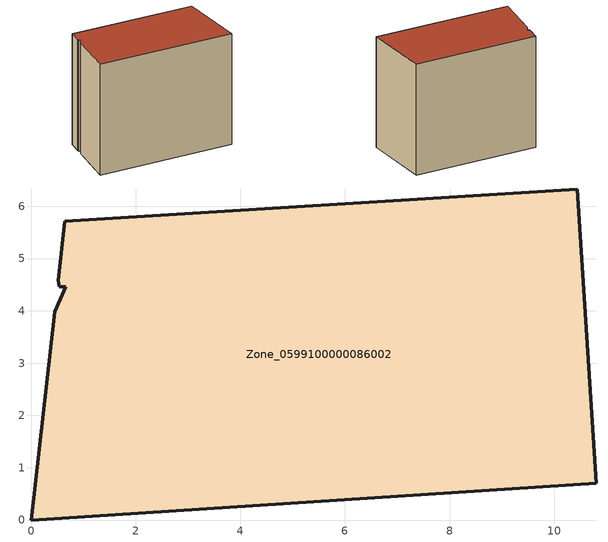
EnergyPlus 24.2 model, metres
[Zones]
Zone_0599100000086002
 floor ground (C_G): 10.8,0.7 0,0 0.45,3.98 0.66,4.46 0.53,4.46 0.51,4.58 0.64,5.71 10.44,6.33 z0
 wall outside (C_F): 0.64,5.71 0.51,4.58 0.53,4.46 0.66,4.46 0.45,3.98 0,0 10.8,0.7 10.44,6.33 0.64,5.71 z0:8.61
 roof outside (C_R): 0.53,4.46 0.66,4.46 0.45,3.98 0,0 10.8,0.7 10.44,6.33 0.64,5.71 0.51,4.58 z8.61
[BUILDING]
Pand.0599100000086002: North Axis=0; Terrain=City; Loads Convergence Tolerance Value=0.04; Temperature Convergence Tolerance Value=0.4; Solar Distribution=FullExterior; Maximum Number of Warmup Days=25; Minimum Number of Warmup Days=1
[Site:Location]
Rotterdam.The.Hague.AP_ZH_NLD Design_Conditions: Latitude=51.96; Longitude=4.45; Time Zone=1; Elevation=-4.5
[SITE:GROUNDTEMPERATURE:BUILDINGSURFACE]
18, 18, 18, 18, 18, 18, 18, 18, 18, 18, 18, 18
[MATERIAL] Thermal Absorptance=0.9; Solar Absorptance=0.7; Visible Absorptance=0.7
Name | Roughness | Thickness | Conductivity | Density | Specific Heat
G.TC.1992-2005 | MediumSmooth | 0.15 | 0.06 | 540 | 1210
F.TC.1992-2005 | Rough | 0.3 | 0.12 | 1920 | 840
R.TC.1992-2005 | MediumRough | 0.2 | 0.08 | 1500 | 1000
[CONSTRUCTION]
C_G: G.TC.1992-2005
C_F: F.TC.1992-2005
C_R: R.TC.1992-2005
[ZONE]
Zone_0599100000086002: Type=1; Multiplier=1; Ceiling Height=Autocalculate; Volume=Autocalculate; Floor Area=autocalculate; Part of Total Floor Area=Yes
[ZONEINFILTRATION:DESIGNFLOWRATE]
Infil_Zone_0599100000086002: Zone or ZoneList or Space or SpaceList=Zone_0599100000086002; Schedule=AlwaysOn; Design Flow Rate Calculation Method=Flow/Area; Flow Rate per Floor Area=0.0015; Constant Term Coefficient=1; Temperature Term Coefficient=0; Velocity Term Coefficient=0; Velocity Squared Term Coefficient=0
[HVACTEMPLATE:ZONE:IDEALLOADSAIRSYSTEM]
Zone_0599100000086002: Maximum Heating Supply Air Temperature=50; Minimum Cooling Supply Air Temperature=13; Maximum Heating Supply Air Humidity Ratio=0.0156; Minimum Cooling Supply Air Humidity Ratio=0.0077; Heating Limit=NoLimit; Cooling Limit=NoLimit; Dehumidification Control Type=ConstantSensibleHeatRatio; Cooling Sensible Heat Ratio=0.7; Dehumidification Setpoint=60; Humidification Control Type=None; Humidification Setpoint=30; Outdoor Air Method=None; Outdoor Air Flow Rate per Person=0.00944; Outdoor Air Flow Rate per Zone Floor Area=0; Outdoor Air Flow Rate per Zone=0; Demand Controlled Ventilation Type=None; Outdoor Air Economizer Type=NoEconomizer; Heat Recovery Type=None; Sensible Heat Recovery Effectiveness=0.7; Latent Heat Recovery Effectiveness=0.65
[ZONECONTROL:THERMOSTAT]
ThermostatControl_Zone_0599100000086002: Zone or ZoneList=Zone_0599100000086002; Control Type Schedule=DualSetpointControlType; Control 1=Thermostat_Zone_0599100000086002; Temperature Difference Between Cutout And Setpoint=0
[THERMOSTATSETPOINT:DUALSETPOINT]
Thermostat_Zone_0599100000086002: Heating Setpoint Temperature Schedule=HeatingSetpoint_Zone_0599100000086002; Cooling Setpoint Temperature Schedule=CoolingSetpoint_Zone_0599100000086002
[SCHEDULE:COMPACT]
HeatingSetpoint_Zone_0599100000086002: Through: 12/31, For: AllDays, Until: 24:00, 21
CoolingSetpoint_Zone_0599100000086002: Through: 12/31, For: AllDays, Until: 24:00, 24
DualSetpointControlType: Through: 12/31, For: AllDays, Until: 24:00, 4
AlwaysOn: Through: 12/31, For: AllDays, Until: 24:00, 1
